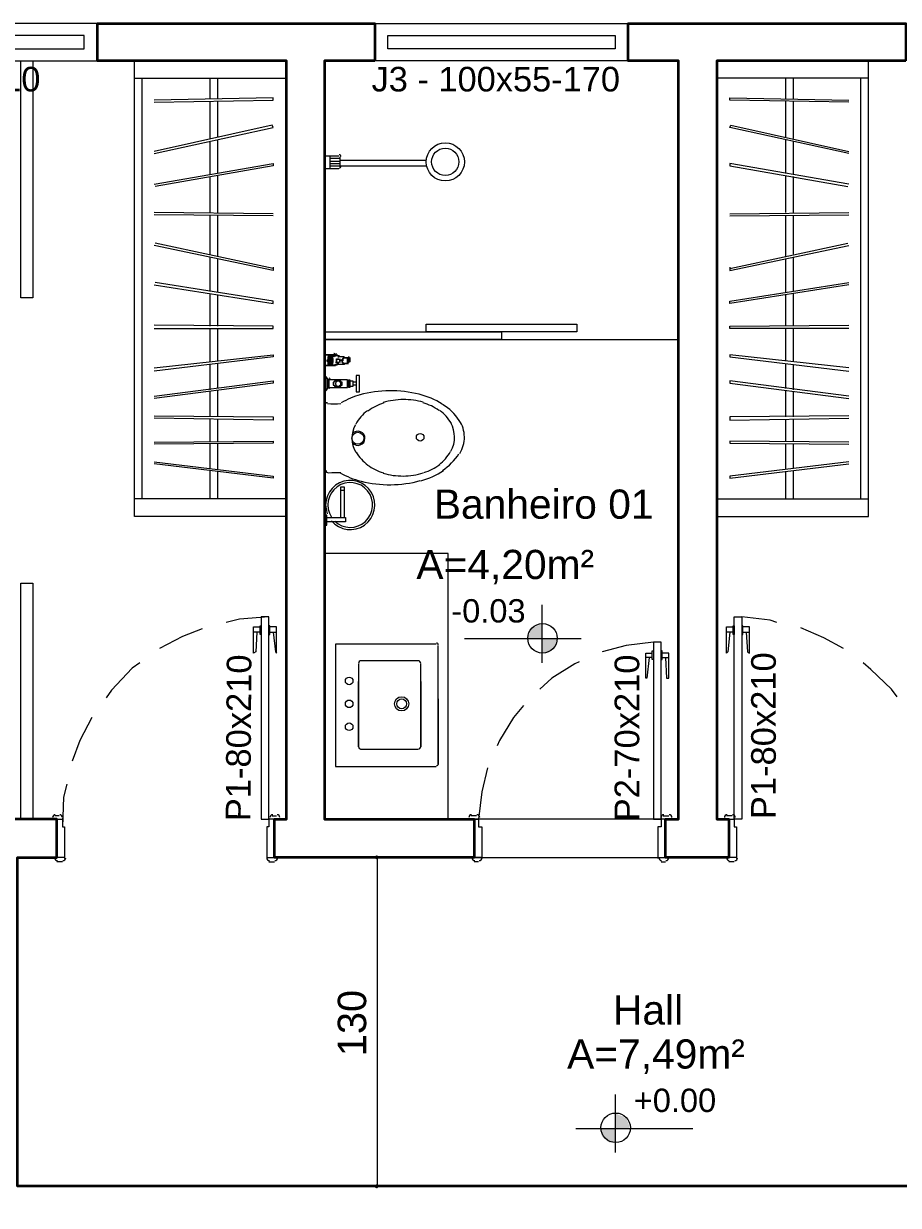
# Model space of a CAD drawing. Header units: millimetres. Extents: x 51.3 to 71.5, y 31.8 to 61.9.
# Drawn here: x 59.453 to 62.915, y 51.72 to 56.396 of the extents above; entities that cross this region are included whole.
import ezdxf

# ---------------------------------------------------------------- set-up
doc = ezdxf.new("R2010")
doc.units = ezdxf.units.MM
for name, color, linetype in [('PDF_0', 7, 'Continuous'), ('PDF_COTAS', 1, 'Continuous'), ('PDF_Parede Corte', 7, 'Continuous'), ('PDF_Texto', 7, 'Continuous')]:
    doc.layers.add(name, color=color, linetype=linetype)
for name, color, linetype, true_color in [('PDF_Janelas', 7, 'Continuous', 0xffbf7f), ('PDF_Layout', 7, 'Continuous', 0x767676), ('PDF_PISO', 7, 'Continuous', 0xb9b9b9), ('PDF_Portas', 7, 'Continuous', 0xb85b5b)]:
    doc.layers.add(name, color=color, linetype=linetype, true_color=true_color)
doc.styles.add('PDF Arial', font='arial.ttf')

msp = doc.modelspace()

# ---------------------------------------------------------------- hatches: boundary and pattern name
at = {"layer": 'PDF_0', "transparency": 33554559}
for points in [[(60.8513, 53.1055), (60.8426, 53.1012), (60.8426, 53.0925), (60.8513, 53.0882), (60.8556, 53.0925), (60.8556, 53.1012)], [(60.8513, 51.7868), (60.8556, 51.7911), (60.8556, 51.7998), (60.8513, 51.8041), (60.8426, 51.7998), (60.8426, 51.7911)]]:
    msp.add_hatch(color=1, dxfattribs=at).paths.add_polyline_path(points)
at = {"layer": 'PDF_COTAS', "transparency": 33554559}
h = msp.add_hatch(color=256, dxfattribs=at)
h.paths.add_polyline_path([(61.5647, 53.9616), (61.5041, 53.9616), (61.5041, 53.9054), (61.5258, 53.9054), (61.5344, 53.9097), (61.556, 53.9313), (61.5603, 53.94), (61.5603, 53.9529)])
h.paths.add_polyline_path([(61.5041, 54.0178), (61.4955, 54.0178), (61.4696, 54.0048), (61.4566, 53.9919), (61.4523, 53.9789), (61.4479, 53.9702), (61.4479, 53.9616), (61.5041, 53.9616)])
h = msp.add_hatch(color=256, dxfattribs=at)
h.paths.add_polyline_path([(61.7938, 52.0246), (61.7376, 52.0246), (61.7376, 52.003), (61.7419, 51.9943), (61.7636, 51.9727), (61.7722, 51.9684), (61.7938, 51.9684)])
h.paths.add_polyline_path([(61.8025, 52.0808), (61.7938, 52.0808), (61.7938, 52.0246), (61.85, 52.0246), (61.85, 52.0333), (61.8457, 52.0462), (61.8371, 52.0635), (61.8284, 52.0679), (61.8241, 52.0722), (61.8111, 52.0765)])

# ---------------------------------------------------------------- linework, layer by layer
at = {"layer": 'PDF_0', "color": 9, "lineweight": 5, "true_color": 0xc6c7ca}
for points in [[(60.4232, 54.0481), (60.3065, 54.0394), (60.2546, 54.0264)], [(62.4337, 54.0264), (62.4078, 54.0351), (62.2954, 54.0481)], [(60.1595, 54.0005), (60.0817, 53.9702), (59.9909, 53.9227)], [(62.6975, 53.9227), (62.6196, 53.9659), (62.5288, 54.0048)], [(61.9451, 53.9486), (61.8371, 53.9356), (61.7419, 53.9097)], [(61.6511, 53.8708), (61.6338, 53.8621), (61.5431, 53.8059), (61.4955, 53.7627)], [(59.9131, 53.8665), (59.8828, 53.8449), (59.8006, 53.7584), (59.779, 53.7281)], [(62.9093, 53.7324), (62.8877, 53.7627), (62.8055, 53.8405), (62.7753, 53.8665)], [(61.4306, 53.6978), (61.3917, 53.6503), (61.3355, 53.5595), (61.3269, 53.5379)], [(59.7228, 53.6503), (59.6753, 53.5595), (59.645, 53.4773)], [(61.288, 53.4514), (61.2663, 53.3563), (61.2534, 53.2482)], [(59.6234, 53.3865), (59.6104, 53.3347), (59.6061, 53.2179)]]:
    msp.add_lwpolyline(points, dxfattribs=at)
at = {"layer": 'PDF_0', "color": 252, "lineweight": 5, "true_color": 0x929498}
for points in [[(60.3757, 53.9875), (60.3714, 53.9097), (60.3627, 53.9054), (60.3627, 54.0091), (60.3887, 54.0091)], [(60.4405, 53.9875), (60.4492, 53.9097), (60.4535, 53.9054), (60.4535, 54.0091), (60.4276, 54.0091)], [(62.2478, 53.9875), (62.2392, 53.9097), (62.2348, 53.9054), (62.2348, 54.0091), (62.2608, 54.0091)], [(62.3127, 53.9875), (62.317, 53.9097), (62.3256, 53.9054), (62.3256, 54.0091), (62.2997, 54.0091)], [(60.3887, 53.9875), (60.3627, 53.9875)], [(60.4276, 53.9875), (60.4535, 53.9875)], [(62.2608, 53.9875), (62.2348, 53.9875)], [(62.2997, 53.9875), (62.3256, 53.9875)], [(61.9279, 53.8881), (61.9192, 53.8059), (61.9149, 53.8059), (61.9149, 53.9054), (61.9408, 53.9054)], [(61.9408, 53.8881), (61.9149, 53.8881)], [(61.9927, 53.8881), (61.997, 53.8059), (62.0057, 53.8059), (62.0057, 53.9054), (61.9797, 53.9054)], [(61.9797, 53.8881), (62.0057, 53.8881)]]:
    msp.add_lwpolyline(points, dxfattribs=at)
for points in [[(60.3887, 54.0135), (60.393, 54.0135), (60.393, 53.9789), (60.3887, 53.9789)], [(60.4276, 54.0135), (60.4232, 54.0135), (60.4232, 53.9789), (60.4276, 53.9789)], [(62.2608, 54.0135), (62.2651, 54.0135), (62.2651, 53.9789), (62.2608, 53.9789)], [(62.2997, 54.0135), (62.2954, 54.0135), (62.2954, 53.9789), (62.2997, 53.9789)], [(61.9408, 53.914), (61.9451, 53.914), (61.9451, 53.8794), (61.9408, 53.8794)], [(61.9797, 53.914), (61.9754, 53.914), (61.9754, 53.8794), (61.9797, 53.8794)]]:
    msp.add_lwpolyline(points, close=True, dxfattribs=at)
at = {"layer": 'PDF_COTAS', "lineweight": 5}
for points in [[(61.5041, 54.0956), (61.5041, 53.8665)], [(61.6598, 53.9616), (61.1972, 53.9616)], [(60.5313, 53.0969), (60.9248, 53.0969)], [(60.8513, 53.0969), (60.8513, 51.7955)], [(61.7938, 52.1586), (61.7938, 51.9295)], [(61.6382, 52.0246), (62.1008, 52.0246)], [(60.5313, 51.7955), (60.9248, 51.7955)]]:
    msp.add_lwpolyline(points, dxfattribs=at)
for centre in [(61.5063, 53.9637), (61.796, 52.0268)]:
    msp.add_circle(centre, 0.0584, dxfattribs=at)
at = {"layer": 'PDF_Janelas', "lineweight": 5}
for points in [[(58.9921, 56.2488), (59.7444, 56.2488), (59.7444, 56.3958), (58.2441, 56.3958), (58.2441, 56.2488)], [(61.3442, 56.2488), (60.8426, 56.2488), (60.8426, 56.3958), (61.8457, 56.3958), (61.8457, 56.2488)], [(58.9921, 56.2963), (59.6926, 56.2963), (59.6926, 56.3482), (58.296, 56.3482), (58.296, 56.2963)], [(61.3442, 56.2963), (60.8945, 56.2963), (60.8945, 56.3482), (61.7938, 56.3482), (61.7938, 56.2963)]]:
    msp.add_lwpolyline(points, close=True, dxfattribs=at)
at = {"layer": 'PDF_Layout', "lineweight": 5}
for points in [[(59.4893, 55.3106), (59.4418, 55.3106), (59.4418, 56.2488), (59.4893, 56.2488)], [(60.6437, 56.2488), (60.6437, 55.1463), (62.0446, 55.1463), (62.0446, 56.2488)], [(61.3442, 55.1463), (60.6437, 55.1463), (60.6437, 55.1765), (61.3442, 55.1765)], [(61.6425, 55.1765), (61.0458, 55.1765), (61.0458, 55.2068), (61.6425, 55.2068)], [(60.6437, 55.0857), (60.6783, 55.0857), (60.6827, 55.0857)], [(60.687, 55.0425), (60.6437, 55.0425)], [(60.7, 55.0684), (60.6913, 55.0684)], [(60.6913, 55.0555), (60.7, 55.0555)], [(60.7389, 55.0511), (60.7345, 55.0511), (60.7302, 55.0511), (60.7259, 55.0511), (60.7216, 55.0511), (60.7172, 55.0511), (60.7172, 55.0555), (60.7129, 55.0555), (60.7129, 55.0598), (60.7129, 55.0641), (60.7129, 55.0684), (60.7172, 55.0684), (60.7172, 55.0728), (60.7216, 55.0728), (60.7259, 55.0728), (60.7345, 55.0728), (60.7389, 55.0728), (60.7345, 55.0728), (60.7302, 55.0728), (60.7259, 55.0728), (60.7216, 55.0728), (60.7172, 55.0728), (60.7172, 55.0684), (60.7129, 55.0684), (60.7129, 55.0641), (60.7129, 55.0598), (60.7129, 55.0555), (60.7172, 55.0555), (60.7172, 55.0511), (60.7216, 55.0511), (60.7259, 55.0511), (60.7302, 55.0511), (60.7345, 55.0511)], [(60.6437, 54.943), (60.6481, 54.943), (60.6481, 54.9993), (60.6437, 54.9993)], [(60.6481, 54.943), (60.6567, 54.9517), (60.6567, 54.9906), (60.6481, 54.9993)], [(60.6567, 54.9906), (60.6567, 54.9517)], [(60.7691, 55.0036), (60.7691, 54.9387), (60.7821, 54.9387), (60.7821, 55.0036)], [(60.661, 54.9863), (60.661, 54.956), (60.7345, 54.956), (60.7345, 54.9863)], [(60.6827, 54.9776), (60.6783, 54.9776), (60.6783, 54.9733), (60.6783, 54.969), (60.6783, 54.9647), (60.6827, 54.9647), (60.6827, 54.9603), (60.687, 54.9603), (60.6913, 54.9603), (60.6956, 54.9603), (60.7, 54.9603), (60.7043, 54.9603), (60.7086, 54.9603), (60.7086, 54.9647), (60.7129, 54.9647), (60.7129, 54.969), (60.7129, 54.9733), (60.7129, 54.9776), (60.7086, 54.9776), (60.7086, 54.982), (60.7043, 54.982), (60.7, 54.982), (60.6956, 54.982), (60.6913, 54.982), (60.687, 54.982), (60.6827, 54.982)], [(60.7432, 54.956), (60.7389, 54.956), (60.7389, 54.9863), (60.7432, 54.9863)], [(60.6437, 54.4112), (60.6524, 54.4112), (60.6524, 54.4502), (60.6437, 54.4502)], [(60.6524, 54.4242), (60.6524, 54.4415), (60.7259, 54.4415), (60.7259, 54.4242)], [(59.4893, 53.2482), (59.4418, 53.2482), (59.4418, 54.1821), (59.4893, 54.1821)]]:
    msp.add_lwpolyline(points, close=True, dxfattribs=at)
for points in [[(60.4881, 54.4458), (59.8914, 54.4458), (59.8914, 56.2488), (60.4924, 56.2488), (60.4924, 54.4458)], [(62.2002, 54.4458), (62.7969, 54.4458), (62.7969, 56.2488), (62.1959, 56.2488), (62.1959, 54.4458)], [(59.8914, 56.1796), (60.4881, 56.1796)], [(59.9217, 54.515), (59.9217, 56.1796)], [(60.1898, 56.1796), (60.1898, 56.0974)], [(60.22, 56.1796), (60.22, 56.0974)], [(62.7969, 56.1796), (62.2002, 56.1796)], [(62.4683, 56.1796), (62.4683, 56.0974)], [(62.4986, 56.1796), (62.4986, 56.0974)], [(62.7666, 54.515), (62.7666, 56.1796)], [(59.9693, 56.0845), (60.4405, 56.0931), (60.4405, 56.1018), (59.9693, 56.0931)], [(60.1898, 56.0888), (60.1898, 55.9418)], [(60.22, 56.0888), (60.22, 55.9461)], [(62.7191, 56.0845), (62.2478, 56.0931), (62.2478, 56.1018), (62.7191, 56.0931)], [(62.4683, 56.0888), (62.4683, 55.9461)], [(62.4986, 56.0888), (62.4986, 55.9418)], [(59.9693, 55.8813), (60.4405, 55.985), (60.4362, 55.9937), (59.9693, 55.8899)], [(62.7191, 55.8813), (62.2478, 55.985), (62.2521, 55.9937), (62.7191, 55.8899)], [(60.1898, 55.9288), (60.1898, 55.7991)], [(60.22, 55.9375), (60.22, 55.8034)], [(62.4683, 55.9375), (62.4683, 55.8034)], [(62.4986, 55.9288), (62.4986, 55.7991)], [(59.9693, 55.7602), (60.4405, 55.8424), (60.4405, 55.8337), (59.9736, 55.7516)], [(60.7, 55.8207), (60.6437, 55.8207), (60.6437, 55.8726), (60.6654, 55.8726), (60.7, 55.8726)], [(60.6654, 55.8207), (60.6654, 55.8726)], [(60.6654, 55.864), (60.7043, 55.864)], [(60.6654, 55.851), (60.7043, 55.851)], [(60.6654, 55.8424), (60.7043, 55.8424)], [(60.6654, 55.8337), (60.7043, 55.8337), (61.0458, 55.8337)], [(60.7043, 55.8683), (60.7043, 55.8294)], [(60.7043, 55.8553), (61.0458, 55.8553)], [(62.7191, 55.7602), (62.2478, 55.8424), (62.2478, 55.8337), (62.7147, 55.7516)], [(60.1898, 55.7905), (60.1898, 55.6478)], [(60.22, 55.7948), (60.22, 55.6478)], [(62.4683, 55.7948), (62.4683, 55.6478)], [(62.4986, 55.7905), (62.4986, 55.6478)], [(60.4405, 55.6435), (59.9693, 55.6478)], [(62.2478, 55.6435), (62.7191, 55.6478)], [(60.4405, 55.6348), (59.9693, 55.6391)], [(60.1898, 55.6348), (60.1898, 55.4835)], [(60.22, 55.6348), (60.22, 55.4748)], [(62.2478, 55.6348), (62.7191, 55.6391)], [(62.4683, 55.6348), (62.4683, 55.4748)], [(62.4986, 55.6348), (62.4986, 55.4835)], [(60.4405, 55.4316), (60.4405, 55.4186), (59.9693, 55.5181)], [(60.4405, 55.4273), (59.9736, 55.5267)], [(62.2478, 55.4273), (62.7147, 55.5267)], [(62.2478, 55.4316), (62.2478, 55.4186), (62.7191, 55.5181)], [(60.1898, 55.4705), (60.1898, 55.3365)], [(60.22, 55.4662), (60.22, 55.3322)], [(62.4683, 55.4662), (62.4683, 55.3322)], [(62.4986, 55.4705), (62.4986, 55.3365)], [(59.9693, 55.3624), (60.4405, 55.2889), (60.4405, 55.2976), (59.9736, 55.3711)], [(62.7191, 55.3624), (62.2478, 55.2889), (62.2478, 55.2976), (62.7191, 55.3711)], [(60.1898, 55.3278), (60.1898, 55.1981)], [(60.22, 55.3235), (60.22, 55.1981)], [(62.4683, 55.3235), (62.4683, 55.1981)], [(62.4986, 55.3278), (62.4986, 55.1981)], [(59.9693, 55.1895), (60.4405, 55.1895), (60.4405, 55.1981), (59.9693, 55.2025)], [(60.1898, 55.1895), (60.1898, 55.0598)], [(60.22, 55.1895), (60.22, 55.0598)], [(62.7191, 55.1895), (62.2478, 55.1895), (62.2478, 55.1981), (62.7191, 55.2025)], [(62.4683, 55.1895), (62.4683, 55.0598)], [(62.4986, 55.1895), (62.4986, 55.0598)], [(59.9693, 55.0338), (60.4405, 55.0857), (60.4405, 55.0771), (59.9693, 55.0209)], [(60.6783, 55.0857), (60.6437, 55.0857), (60.6827, 55.0814)], [(62.7191, 55.0338), (62.2478, 55.0857), (62.2478, 55.0771), (62.7191, 55.0209)], [(60.1898, 55.0468), (60.1898, 54.9474)], [(60.22, 55.0511), (60.22, 54.9517)], [(60.6437, 55.0814), (60.6437, 55.0814)], [(60.6437, 55.0425), (60.6437, 55.0425)], [(60.6654, 55.0771), (60.661, 55.0771), (60.6567, 55.0771), (60.6567, 55.0728), (60.6567, 55.0684), (60.6567, 55.0641), (60.6524, 55.0641), (60.6524, 55.0598), (60.6567, 55.0598), (60.6567, 55.0555), (60.6567, 55.0511), (60.6567, 55.0468), (60.661, 55.0468), (60.6654, 55.0468)], [(60.6567, 55.0641), (60.6567, 55.0641)], [(60.6567, 55.0641), (60.6567, 55.0641)], [(60.661, 55.0641), (60.6567, 55.0641), (60.661, 55.0641)], [(60.6567, 55.0598), (60.6567, 55.0598)], [(60.6567, 55.0598), (60.6567, 55.0598)], [(60.6567, 55.0598), (60.6567, 55.0598)], [(60.661, 55.0598), (60.6567, 55.0598), (60.661, 55.0598)], [(60.661, 55.0468), (60.6654, 55.0468), (60.6654, 55.0511), (60.6654, 55.0555), (60.6654, 55.0598), (60.6654, 55.0641), (60.6654, 55.0684), (60.6654, 55.0728), (60.6654, 55.0771), (60.661, 55.0771)], [(60.661, 55.0684), (60.661, 55.0684)], [(60.661, 55.0684), (60.661, 55.0684)], [(60.661, 55.0684), (60.661, 55.0684)], [(60.661, 55.0684), (60.661, 55.0684)], [(60.661, 55.0684), (60.661, 55.0684)], [(60.661, 55.0684), (60.661, 55.0684)], [(60.661, 55.0684), (60.661, 55.0684)], [(60.661, 55.0684), (60.661, 55.0684)], [(60.661, 55.0641), (60.661, 55.0641)], [(60.661, 55.0641), (60.661, 55.0641)], [(60.661, 55.0641), (60.661, 55.0641)], [(60.661, 55.0641), (60.661, 55.0641)], [(60.661, 55.0641), (60.661, 55.0641)], [(60.661, 55.0641), (60.661, 55.0641)], [(60.661, 55.0641), (60.661, 55.0641)], [(60.661, 55.0641), (60.661, 55.0641)], [(60.661, 55.0641), (60.661, 55.0641)], [(60.661, 55.0641), (60.661, 55.0641)], [(60.661, 55.0641), (60.661, 55.0641)], [(60.661, 55.0641), (60.661, 55.0641)], [(60.661, 55.0641), (60.661, 55.0641)], [(60.661, 55.0641), (60.661, 55.0641)], [(60.661, 55.0641), (60.661, 55.0641)], [(60.661, 55.0641), (60.661, 55.0641)], [(60.661, 55.0598), (60.661, 55.0598)], [(60.661, 55.0598), (60.661, 55.0598)], [(60.661, 55.0598), (60.661, 55.0598)], [(60.661, 55.0598), (60.661, 55.0598)], [(60.661, 55.0598), (60.661, 55.0598)], [(60.661, 55.0598), (60.661, 55.0598)], [(60.661, 55.0598), (60.661, 55.0598)], [(60.661, 55.0598), (60.661, 55.0598)], [(60.661, 55.0598), (60.661, 55.0598)], [(60.661, 55.0598), (60.661, 55.0598)], [(60.661, 55.0598), (60.661, 55.0598)], [(60.661, 55.0598), (60.661, 55.0598)], [(60.661, 55.0598), (60.661, 55.0598)], [(60.661, 55.0598), (60.661, 55.0598)], [(60.661, 55.0598), (60.661, 55.0598)], [(60.661, 55.0511), (60.661, 55.0555), (60.6654, 55.0555)], [(60.661, 55.0555), (60.661, 55.0555)], [(60.661, 55.0555), (60.661, 55.0555)], [(60.661, 55.0555), (60.661, 55.0555)], [(60.661, 55.0555), (60.661, 55.0555)], [(60.661, 55.0555), (60.661, 55.0555)], [(60.661, 55.0555), (60.661, 55.0555)], [(60.661, 55.0555), (60.661, 55.0555)], [(60.661, 55.0555), (60.661, 55.0555)], [(60.6654, 55.0771), (60.6654, 55.0771)], [(60.6654, 55.0728), (60.6654, 55.0684), (60.6654, 55.0728)], [(60.6654, 55.0728), (60.6654, 55.0728)], [(60.6654, 55.0728), (60.6654, 55.0728)], [(60.6654, 55.0728), (60.6654, 55.0728)], [(60.6654, 55.0728), (60.6654, 55.0728)], [(60.6654, 55.0728), (60.6654, 55.0728)], [(60.6654, 55.0684), (60.6654, 55.0684)], [(60.6654, 55.0684), (60.6654, 55.0684)], [(60.6654, 55.0684), (60.6654, 55.0684)], [(60.6654, 55.0684), (60.6654, 55.0684)], [(60.6654, 55.0684), (60.6654, 55.0684)], [(60.6654, 55.0684), (60.6654, 55.0684)], [(60.6654, 55.0684), (60.6654, 55.0684)], [(60.6654, 55.0684), (60.6654, 55.0684)], [(60.6654, 55.0684), (60.6654, 55.0684)], [(60.6654, 55.0641), (60.6654, 55.0641)], [(60.6654, 55.0641), (60.6654, 55.0641)], [(60.6654, 55.0641), (60.6654, 55.0641)], [(60.6654, 55.0641), (60.6654, 55.0641)], [(60.6654, 55.0598), (60.6654, 55.0598)], [(60.6654, 55.0598), (60.6654, 55.0598)], [(60.6654, 55.0598), (60.6654, 55.0598)], [(60.6654, 55.0598), (60.6654, 55.0598)], [(60.6654, 55.0598), (60.6654, 55.0598)], [(60.6654, 55.0598), (60.6654, 55.0598)], [(60.6654, 55.0598), (60.6654, 55.0598)], [(60.6654, 55.0598), (60.6654, 55.0598)], [(60.6654, 55.0598), (60.6654, 55.0598)], [(60.6654, 55.0598), (60.6654, 55.0598)], [(60.6654, 55.0598), (60.6654, 55.0598)], [(60.6654, 55.0598), (60.6654, 55.0598)], [(60.6654, 55.0598), (60.6654, 55.0598)], [(60.6654, 55.0555), (60.6654, 55.0555)], [(60.6654, 55.0555), (60.6654, 55.0555)], [(60.6654, 55.0555), (60.6654, 55.0555)], [(60.6654, 55.0555), (60.6654, 55.0555)], [(60.6654, 55.0555), (60.6654, 55.0555)], [(60.6654, 55.0555), (60.6654, 55.0555)], [(60.6654, 55.0555), (60.6654, 55.0555)], [(60.6654, 55.0555), (60.6654, 55.0555)], [(60.6654, 55.0555), (60.6654, 55.0555)], [(60.6654, 55.0511), (60.6654, 55.0511)], [(60.6654, 55.0511), (60.6654, 55.0511)], [(60.6654, 55.0511), (60.6654, 55.0511)], [(60.6654, 55.0511), (60.6654, 55.0511)], [(60.6654, 55.0511), (60.6654, 55.0511)], [(60.6654, 55.0511), (60.6654, 55.0511)], [(60.6654, 55.0511), (60.6654, 55.0511)], [(60.6654, 55.0468), (60.6654, 55.0468)], [(60.6827, 55.0814), (60.6827, 55.0814)], [(60.6913, 55.0555), (60.687, 55.0555), (60.6913, 55.0555)], [(60.687, 55.0425), (60.687, 55.0425)], [(60.6913, 55.0684), (60.6913, 55.0684)], [(60.6913, 55.0684), (60.6913, 55.0684)], [(60.6913, 55.0684), (60.6913, 55.0684)], [(60.6913, 55.0684), (60.6913, 55.0684)], [(60.6913, 55.0684), (60.6913, 55.0684)], [(60.6913, 55.0684), (60.6913, 55.0684)], [(60.6913, 55.0684), (60.6913, 55.0684)], [(60.6913, 55.0684), (60.6913, 55.0684)], [(60.6913, 55.0598), (60.6913, 55.0598)], [(60.6913, 55.0598), (60.6913, 55.0598)], [(60.6913, 55.0555), (60.6913, 55.0555)], [(60.6913, 55.0555), (60.6913, 55.0555)], [(60.6913, 55.0555), (60.6913, 55.0555)], [(60.6913, 55.0555), (60.6913, 55.0555)], [(60.6913, 55.0555), (60.6913, 55.0555)], [(60.6913, 55.0555), (60.6913, 55.0555)], [(60.6913, 55.0555), (60.6913, 55.0555)], [(60.6913, 55.0555), (60.6913, 55.0555)], [(60.6913, 55.0468), (60.6913, 55.0468)], [(60.6913, 55.0425), (60.6913, 55.0425)], [(60.6913, 55.0425), (60.6913, 55.0425)], [(60.6956, 55.0771), (60.6956, 55.0771)], [(60.6956, 55.0771), (60.6956, 55.0771)], [(60.6956, 55.0771), (60.6956, 55.0771)], [(60.6956, 55.0468), (60.6956, 55.0468)], [(60.6956, 55.0468), (60.6956, 55.0468)], [(60.6956, 55.0468), (60.6956, 55.0468)], [(60.6956, 55.0468), (60.6956, 55.0468)], [(60.6956, 55.0468), (60.6956, 55.0468)], [(60.7, 55.0771), (60.7, 55.0771)], [(60.7, 55.0771), (60.7, 55.0771)], [(60.7, 55.0684), (60.7, 55.0684)], [(60.7, 55.0684), (60.7, 55.0684)], [(60.7, 55.0684), (60.7, 55.0684)], [(60.7, 55.0684), (60.7, 55.0684)], [(60.7, 55.0684), (60.7, 55.0684)], [(60.7, 55.0555), (60.7, 55.0555)], [(60.7, 55.0555), (60.7, 55.0555)], [(60.7216, 55.0771), (60.7216, 55.0728), (60.7259, 55.0728)], [(60.7345, 55.0555), (60.7345, 55.0598), (60.7389, 55.0598), (60.7389, 55.0641), (60.7345, 55.0684), (60.7345, 55.0641), (60.7345, 55.0598), (60.7345, 55.0555), (60.7345, 55.0598)], [(60.7389, 55.0728), (60.7389, 55.0728)], [(60.7389, 55.0728), (60.7389, 55.0728)], [(60.7389, 55.0728), (60.7389, 55.0728)], [(60.7389, 55.0728), (60.7389, 55.0728)], [(60.7389, 55.0511), (60.7389, 55.0511)], [(60.7389, 55.0511), (60.7389, 55.0511)], [(60.7389, 55.0511), (60.7389, 55.0511)], [(60.7389, 55.0511), (60.7389, 55.0511)], [(62.4683, 55.0511), (62.4683, 54.9517)], [(62.4986, 55.0468), (62.4986, 54.9474)], [(60.6481, 54.9993), (60.6481, 54.9993)], [(60.6567, 54.9906), (60.6567, 54.9906)], [(60.6567, 54.9517), (60.6567, 54.9906)], [(59.9693, 54.9214), (60.4405, 54.982), (60.4405, 54.9733), (59.9693, 54.9128)], [(60.22, 54.943), (60.22, 54.8393)], [(60.6437, 54.982), (60.6437, 54.9776), (60.6437, 54.9647), (60.6437, 54.9603)], [(60.6481, 54.943), (60.6481, 54.943)], [(60.6567, 54.9863), (60.6567, 54.9863)], [(60.6567, 54.956), (60.6567, 54.956)], [(60.6567, 54.9517), (60.6567, 54.9517)], [(60.661, 54.956), (60.661, 54.9603), (60.661, 54.982), (60.661, 54.9863)], [(60.661, 54.982), (60.661, 54.982)], [(60.661, 54.9603), (60.661, 54.9603)], [(60.7389, 54.982), (60.7345, 54.982)], [(60.7389, 54.9603), (60.7345, 54.9603)], [(60.7432, 54.956), (60.7432, 54.9863)], [(60.7432, 54.982), (60.7562, 54.982), (60.7562, 54.9603), (60.7518, 54.9603), (60.7432, 54.9603)], [(60.7518, 54.9603), (60.7518, 54.9603)], [(60.7691, 54.9776), (60.7562, 54.9776)], [(60.7691, 54.9647), (60.7562, 54.9647)], [(62.7191, 54.9214), (62.2478, 54.982), (62.2478, 54.9733), (62.7191, 54.9128)], [(62.4683, 54.943), (62.4683, 54.8393)], [(60.1898, 54.9387), (60.1898, 54.8393)], [(62.4986, 54.9387), (62.4986, 54.8393)], [(60.6437, 54.6274), (60.6437, 54.8825)], [(59.9693, 54.8436), (60.4405, 54.8393), (60.4405, 54.8263), (59.9693, 54.835)], [(60.1898, 54.8306), (60.1898, 54.7442)], [(60.22, 54.8306), (60.22, 54.7442)], [(62.7191, 54.8436), (62.2478, 54.8393), (62.2478, 54.8263), (62.7191, 54.835)], [(62.4683, 54.8306), (62.4683, 54.7442)], [(62.4986, 54.8306), (62.4986, 54.7442)], [(59.9693, 54.7398), (60.4405, 54.7442), (60.4405, 54.7355), (59.9693, 54.7312)], [(60.1898, 54.7312), (60.1898, 54.6361)], [(60.22, 54.7312), (60.22, 54.6317)], [(62.7191, 54.7398), (62.2478, 54.7442), (62.2478, 54.7355), (62.7191, 54.7312)], [(62.4683, 54.7312), (62.4683, 54.6317)], [(62.4986, 54.7312), (62.4986, 54.6361)], [(59.9693, 54.662), (60.4405, 54.6058), (60.4405, 54.5972), (59.9693, 54.6534)], [(60.1898, 54.6274), (60.1898, 54.515)], [(60.22, 54.6231), (60.22, 54.515)], [(62.7191, 54.662), (62.2478, 54.6058), (62.2478, 54.5972), (62.7191, 54.6534)], [(62.4683, 54.6231), (62.4683, 54.515)], [(62.4986, 54.6274), (62.4986, 54.515)], [(60.7086, 54.4415), (60.7086, 54.5626), (60.7216, 54.5626), (60.7216, 54.4415)], [(60.7086, 54.5496), (60.7216, 54.5496)], [(60.4881, 54.515), (59.8914, 54.515)], [(62.2002, 54.515), (62.7969, 54.515)], [(61.1323, 53.2482), (61.1323, 54.2988), (60.6437, 54.2988)], [(61.0848, 53.94), (60.687, 53.94), (60.687, 53.8535), (60.687, 53.4557)], [(61.0934, 53.7238), (61.0934, 53.4644), (61.0934, 53.8535), (61.0934, 53.9356)], [(61.0113, 53.8751), (60.7864, 53.8751)], [(60.7778, 53.8621), (60.7778, 53.8535), (60.7778, 53.5336), (60.7778, 53.793)], [(61.0242, 53.793), (61.0242, 53.5336), (61.0242, 53.8535), (61.0242, 53.8621)], [(60.687, 53.7151), (60.687, 53.4557), (61.0848, 53.4557)], [(60.7864, 53.5249), (61.0113, 53.5249)]]:
    msp.add_lwpolyline(points, dxfattribs=at)
for points in [[(60.6965, 55.0814, -0.009352), (60.6994, 55.0811, 0.009766), (60.6974, 55.0811, 0.106021), (60.6913, 55.0857), (60.6913, 55.0814), (60.6783, 55.0771)], [(60.6948, 55.083, 0.068828), (60.6903, 55.0849, 0.071405), (60.6848, 55.0857, -0.041483), (60.687, 55.0857), (60.6827, 55.0857)], [(60.6611, 55.061, 0.022972), (60.6615, 55.0581, 0.032384), (60.661, 55.0555), (60.661, 55.0598), (60.6654, 55.0598), (60.661, 55.0598), (60.6567, 55.0598), (60.6567, 55.0641), (60.661, 55.0641), (60.661, 55.0684), (60.661, 55.0728)], [(60.6611, 55.063, -0.025971), (60.6615, 55.0661, -0.03303), (60.661, 55.0684), (60.6654, 55.0684)], [(60.6654, 55.0598), (60.6654, 55.0641), (60.661, 55.0641), (60.6654, 55.0641, -0.00327), (60.6646, 55.0641, 0.004625), (60.6668, 55.0641)], [(60.6625, 55.0552, 0.04112), (60.664, 55.0529, 0.056742), (60.6651, 55.0519)], [(60.7345, 55.0658, 0.005653), (60.7345, 55.0742, -0.00563), (60.7345, 55.0658, -0.005657), (60.7344, 55.0574, 0.005634), (60.7345, 55.0661, -0.042691), (60.7343, 55.0569, 0.027532), (60.7345, 55.0728), (60.7302, 55.0728), (60.7259, 55.0728), (60.7216, 55.0728), (60.7216, 55.0771), (60.7172, 55.0771), (60.7129, 55.0771), (60.7086, 55.0771), (60.7043, 55.0771), (60.7, 55.0768, 0.009157), (60.6956, 55.0771), (60.7, 55.0771), (60.7, 55.0814), (60.6956, 55.0814), (60.6913, 55.0814), (60.687, 55.0814), (60.6827, 55.0814), (60.6783, 55.0814), (60.6783, 55.0771), (60.6697, 55.0771)], [(60.6913, 55.0425), (60.6913, 55.0468), (60.6697, 55.0425, 0.105956), (60.6719, 55.0425)], [(60.6934, 55.0474, -0.071018), (60.6892, 55.0468, 0.067091), (60.6934, 55.0474)], [(60.6907, 55.068, -0.092792), (60.6908, 55.0545, 0.064023), (60.6908, 55.0689, -0.064023), (60.6908, 55.0558, 0.087941), (60.6913, 55.0684), (60.7, 55.0684)], [(60.7345, 55.0511), (60.7302, 55.0511), (60.7259, 55.0511), (60.7216, 55.0468), (60.7172, 55.0468), (60.7129, 55.0468), (60.7086, 55.0468), (60.7043, 55.0468), (60.7, 55.0468), (60.6956, 55.0468, -0.034008), (60.6933, 55.0474, 0.022188), (60.6942, 55.0492)], [(60.7025, 55.0809, 0.02362), (60.6999, 55.081, 0.007433), (60.6982, 55.0812)], [(60.7338, 55.0705, -0.043097), (60.7345, 55.062, 0.045332), (60.7338, 55.0705)], [(60.7389, 55.0684), (60.7389, 55.0641), (60.7389, 55.0598), (60.7389, 55.0555, 0.095769), (60.7406, 55.0568, -0.096071), (60.7384, 55.0557)], [(60.7431, 55.0747, -0.006469), (60.7432, 55.0658, -0.00647), (60.7431, 55.0574, 0.005683), (60.7432, 55.0658, 0.005661), (60.7431, 55.0747, -0.006469), (60.7432, 55.0658, -0.00647), (60.743, 55.0569, 0.027485), (60.743, 55.0738, 0.112772), (60.7389, 55.0768)], [(60.687, 54.9776), (60.6956, 54.982, -0.083593), (60.7, 54.982), (60.7043, 54.9776)], [(60.7043, 54.9647), (60.7, 54.9603, -0.083593), (60.6956, 54.9603), (60.687, 54.9647)], [(60.6955, 54.9817, 0.156447), (60.6895, 54.978, 0.083578), (60.6877, 54.9749)], [(60.7001, 54.9606, 0.156454), (60.7061, 54.9643, 0.083578), (60.7079, 54.9674)], [(61.1092, 54.8906, 0.077115), (61.0182, 54.9291, 0.064155), (60.9004, 54.943, 0.064179), (60.7838, 54.9267)], [(61.0343, 54.8974, 0.073331), (60.955, 54.9084, 0.073331), (60.8758, 54.8961)], [(61.1784, 54.6952, 0.145936), (61.1972, 54.7606, 0.145936), (61.177, 54.8255, 0.107163), (61.1109, 54.8888)], [(60.7055, 54.6186, 0.069476), (60.7881, 54.5852, 0.064155), (60.9059, 54.5712, 0.064179), (61.0225, 54.5875)], [(60.8758, 54.6169, 0.073331), (60.9551, 54.6058, 0.073331), (61.0343, 54.6181)]]:
    msp.add_lwpolyline(points, format="xyb", dxfattribs=at)
for points in [[(60.6837, 55.0898, 0.033851), (60.6805, 55.09, -0.033893)], [(60.7038, 55.0545, 0.064023), (60.7038, 55.0689, -0.063617)], [(60.7386, 55.0569, 0.027532), (60.7387, 55.0738, -0.027532)], [(60.687, 54.969), (60.687, 54.9733, 0.156474)], [(60.7086, 54.9711, 0.999999), (60.687, 54.9711, 0.999999)], [(60.7086, 54.9733), (60.7086, 54.969, 0.156474)]]:
    msp.add_lwpolyline(points, format="xyb", close=True, dxfattribs=at)
for centre, radius in [((61.1215, 55.8488), 0.0757), ((61.1215, 55.8488), 0.054), ((60.7756, 54.755), 0.0238), ((61.0221, 54.7593), 0.0151), ((60.741, 53.7951), 0.0151), ((60.9486, 53.7043), 0.0281), ((60.741, 53.7043), 0.0151), ((60.9486, 53.7043), 0.0195), ((60.741, 53.6135), 0.0151)]:
    msp.add_circle(centre, radius, dxfattribs=at)
for centre, radius, start, end in [((60.7021, 55.8705), 0.00649, 359.9999, 90.0001), ((60.7021, 55.8315), 0.00649, 269.9999, 0.0001), ((62.6702, 55.0638), 2.0265, 179.3719, 180.5395), ((60.6848, 55.0663), 0.0238, 74.3106, 80.4418), ((60.7281, 55.023), 0.0713, 120.0202, 122.6347), ((60.6714, 55.0645), 0.00986, 143.6666, 153.3825), ((60.6632, 55.1008), 0.0367, 269.1803, 271.4337), ((60.6685, 55.0669), 0.00606, 122.7874, 136.2256), ((60.6822, 55.0622), 0.0168, 172.109, 175.4815), ((60.6827, 55.0619), 0.0173, 184.5082, 187.8159), ((60.6763, 55.0632), 0.0109, 163.9989, 168.511), ((60.677, 55.0609), 0.0115, 191.3218, 195.6546), ((60.6676, 55.0553), 0.00422, 245.4839, 262.6156), ((60.6675, 55.0686), 0.00411, 94.892, 112.3259), ((60.6708, 55.0651), 0.00499, 151.1261, 158.7091), ((60.6713, 55.059), 0.00552, 200.6863, 207.7815), ((60.6675, 55.0743), 0.00281, 90.3357, 101.2483), ((60.6676, 55.0496), 0.00282, 259.3912, 270.2742), ((60.6675, 55.0677), 0.000732, 73.8317, 101.2128), ((60.6676, 55.0562), 0.000732, 253.8317, 281.2128), ((60.6675, 55.0688), 0.00398, 78.1367, 86.0955), ((60.6676, 55.0551), 0.00397, 274.5367, 282.4892), ((60.667, 55.0669), 0.00165, 40.9907, 52.3697), ((60.6365, 55.0618), 0.0332, 346.5029, 14.1342), ((60.6718, 55.0749), 0.00649, 90.5814, 114.4007), ((60.6406, 55.0618), 0.0334, 347.3985, 13.507), ((60.6795, 55.0634), 0.0148, 77.5527, 88.6594), ((60.6891, 55.0619), 0.0151, 284.8051, 289.2981), ((60.6891, 55.101), 0.0542, 276.3175, 277.534), ((60.6589, 55.0619), 0.0411, 348.7831, 353.3743), ((60.6972, 56.1634), 1.0993, 270.4695, 271.1288), ((60.7367, 55.0663), 0.00649, 52.2507, 78.0574), ((60.5849, 55.0655), 0.154, 356.7813, 3.0896), ((60.3695, 55.0663), 0.3694, 359.928, 1.2253), ((60.3695, 55.0663), 0.3694, 359.928, 1.2253), ((60.3692, 55.0663), 0.3696, 358.6323, 359.9288), ((60.3694, 55.0663), 0.3695, 358.6265, 359.929), ((60.6589, 54.9884), 0.00649, 0.0002, 60.0396), ((60.6589, 54.9582), 0.00649, 299.965, 0), ((60.6978, 54.9711), 0.0108, 200.4455, 219.5558), ((60.6978, 54.9711), 0.0108, 222.1764, 257.7446), ((60.6978, 54.9711), 0.0108, 42.1764, 77.7446), ((60.6978, 54.9711), 0.0108, 20.4455, 39.5558), ((60.7021, 54.9755), 0.0108, 318.1383, 322.4045), ((60.754, 54.9495), 0.0108, 80.727, 100.5687), ((60.8707, 54.6166), 0.3221, 105.3039, 120.119), ((60.6546, 54.8847), 0.0108, 83.3145, 180.4665), ((60.6805, 55.1095), 0.2183, 263.3148, 277.24), ((60.9096, 54.7334), 0.1621, 126.5131, 151.2323), ((60.9399, 54.6944), 0.2097, 107.243, 126.5131), ((60.9745, 54.6944), 0.2097, 54.4208, 73.6908), ((61.0048, 54.7334), 0.1621, 29.7015, 54.4208), ((60.8578, 54.755), 0.1059, 149.3866, 211.5473), ((61.048, 54.7593), 0.1103, 330.2655, 30.6684), ((60.7756, 54.755), 0.0281, 220.633, 138.1915), ((60.9096, 54.7809), 0.1621, 209.7015, 234.4208), ((61.0004, 54.7809), 0.1621, 306.5131, 331.2323), ((60.9918, 54.8112), 0.2183, 302.937, 327.4035), ((60.6589, 54.6296), 0.0108, 180.4671, 277.6243), ((60.6891, 54.4004), 0.2183, 84.8803, 97.6246), ((60.9356, 54.8198), 0.2097, 234.4208, 253.6908), ((60.9399, 54.8976), 0.3221, 285.304, 302.937), ((60.9745, 54.8198), 0.2097, 287.243, 306.5131), ((60.7453, 54.4912), 0.0973, 220.1937, 201.0449), ((60.7454, 54.4912), 0.0886, 225.9495, 212.5635), ((61.0869, 53.9378), 0.00649, 359.9999, 90.0001), ((60.7886, 53.8643), 0.0108, 90.0001, 179.9999), ((61.0134, 53.8643), 0.0108, 0.0001, 89.9999), ((60.7886, 53.5357), 0.0108, 180.0001, 269.9999), ((61.0134, 53.5357), 0.0108, 270.0001, 359.9999), ((61.0869, 53.4665), 0.00649, 269.9999, 0.0001)]:
    msp.add_arc(centre, radius, start, end, dxfattribs=at)
for points in [[(60.6631, 55.0771), (60.6595, 55.0771), (60.6567, 55.0703), (60.6567, 55.0619)], [(60.6627, 55.077), (60.6593, 55.0765), (60.6567, 55.0699), (60.6567, 55.0619)], [(60.6567, 55.0619), (60.6568, 55.0536), (60.6597, 55.0468), (60.6633, 55.0468)], [(60.6567, 55.0619), (60.6568, 55.0539), (60.6595, 55.0473), (60.6629, 55.0468)], [(60.6678, 55.0727), (60.6643, 55.073), (60.6614, 55.0687), (60.6611, 55.063)], [(60.6675, 55.0728), (60.6641, 55.0728), (60.6613, 55.0685), (60.6611, 55.0629)], [(60.6611, 55.0611), (60.6613, 55.0554), (60.6642, 55.0511), (60.6676, 55.0511)], [(60.6611, 55.061), (60.6614, 55.0552), (60.6644, 55.0509), (60.6679, 55.0511)], [(60.6687, 55.0699), (60.6674, 55.0747), (60.665, 55.0775), (60.6626, 55.077)], [(60.6628, 55.0469), (60.6652, 55.0464), (60.6675, 55.0492), (60.6688, 55.0541)], [(60.6675, 55.0684), (60.6666, 55.0685), (60.6658, 55.0669), (60.6655, 55.0644)], [(60.6675, 55.0684), (60.6666, 55.0685), (60.6658, 55.0668), (60.6655, 55.0642)], [(60.6655, 55.0598), (60.6658, 55.0573), (60.6666, 55.0555), (60.6675, 55.0555)], [(60.6655, 55.0597), (60.6658, 55.0572), (60.6666, 55.0555), (60.6675, 55.0555)], [(60.667, 55.0683), (60.6669, 55.0682), (60.6668, 55.0681), (60.6667, 55.068)], [(60.6667, 55.056), (60.6668, 55.0559), (60.6669, 55.0557), (60.667, 55.0557)], [(60.6731, 55.0696), (60.6719, 55.0742), (60.6697, 55.0771), (60.6674, 55.0771)], [(60.674, 55.062), (60.674, 55.0703), (60.671, 55.0771), (60.6674, 55.0771)], [(60.6695, 55.0642), (60.6692, 55.0667), (60.6684, 55.0684), (60.6675, 55.0684)], [(60.6696, 55.064), (60.6693, 55.0666), (60.6684, 55.0684), (60.6675, 55.0684)], [(60.6675, 55.0555), (60.6684, 55.0554), (60.6693, 55.0571), (60.6696, 55.0597)], [(60.6675, 55.0555), (60.6684, 55.0554), (60.6692, 55.057), (60.6695, 55.0595)], [(60.6676, 55.0468), (60.6712, 55.0468), (60.6741, 55.0536), (60.674, 55.062)], [(60.6676, 55.0468), (60.6699, 55.0468), (60.6721, 55.0498), (60.6732, 55.0545)], [(60.668, 55.0556), (60.6681, 55.0557), (60.6682, 55.0558), (60.6683, 55.0559)], [(60.6783, 55.062), (60.6783, 55.0703), (60.6753, 55.0771), (60.6718, 55.0771)], [(60.6719, 55.0468), (60.6755, 55.0468), (60.6784, 55.0536), (60.6783, 55.062)], [(60.682, 55.0822), (60.6808, 55.0825), (60.6797, 55.0827), (60.6787, 55.0827)], [(60.6842, 55.0805), (60.6829, 55.0808), (60.6817, 55.081), (60.6807, 55.081)], [(60.6959, 55.0548), (60.6961, 55.0517), (60.6965, 55.0493), (60.6969, 55.048)], [(60.6969, 55.048), (60.697, 55.0476), (60.6972, 55.0474), (60.6973, 55.0472)], [(60.6983, 55.0472), (60.6987, 55.0479), (60.6991, 55.0496), (60.6994, 55.0519)], [(60.6984, 55.0473), (60.699, 55.0484), (60.6995, 55.0512), (60.6997, 55.0551)]]:
    msp.add_open_spline(points, degree=3, dxfattribs=at)
at = {"layer": 'PDF_Parede Corte', "lineweight": 35}
msp.add_lwpolyline([(59.2818, 51.6441), (59.4288, 51.6441), (63.1558, 51.6441), (63.1558, 51.7955), (59.4288, 51.7955), (59.4288, 53.0969), (59.5845, 53.0969), (59.5845, 53.2482), (57.4918, 53.2482), (57.4918, 56.2488), (58.2441, 56.2488), (58.2441, 56.3958), (56.7784, 56.3958), (56.7784, 56.2488), (57.3448, 56.2488), (57.3448, 53.0969), (59.2818, 53.0969), (59.2818, 51.7955), (59.2299, 51.7955), (59.2299, 51.6441), (59.4288, 51.6441)], dxfattribs=at)
for points in [[(60.8426, 56.2488), (60.6437, 56.2488), (60.6437, 53.2482), (61.2361, 53.2482), (61.2361, 53.0969), (60.4449, 53.0969), (60.4449, 53.2482), (60.4924, 53.2482), (60.4924, 56.2488), (59.7444, 56.2488), (59.7444, 56.3958), (60.8426, 56.3958)], [(62.9439, 56.2488), (62.1959, 56.2488), (62.1959, 53.2482), (62.2435, 53.2482), (62.2435, 53.0969), (61.9927, 53.0969), (61.9927, 53.2482), (62.0446, 53.2482), (62.0446, 56.2488), (61.8457, 56.2488), (61.8457, 56.3958), (62.9439, 56.3958)]]:
    msp.add_lwpolyline(points, close=True, dxfattribs=at)
at = {"layer": 'PDF_PISO', "lineweight": 5}
msp.add_lwpolyline([(61.2361, 53.2482), (61.2361, 53.0969), (61.9927, 53.0969), (61.9927, 53.2482)], close=True, dxfattribs=at)
at = {"layer": 'PDF_Portas', "lineweight": 5}
for points in [[(60.393, 54.0481), (60.393, 53.2482), (60.4232, 53.2482), (60.4232, 54.0481)], [(62.2954, 54.0481), (62.2954, 53.2482), (62.2651, 53.2482), (62.2651, 54.0481)], [(61.9451, 53.9486), (61.9451, 53.2482), (61.9754, 53.2482), (61.9754, 53.9486)]]:
    msp.add_lwpolyline(points, close=True, dxfattribs=at)
for points in [[(59.5931, 53.2612), (59.5758, 53.2612)], [(60.4362, 53.2612), (60.4535, 53.2612)], [(61.2447, 53.2612), (61.2231, 53.2612)], [(61.9841, 53.2612), (62.0057, 53.2612)], [(62.2564, 53.2612), (62.2348, 53.2612)], [(59.5628, 53.2525), (59.5628, 53.2482)], [(59.5845, 53.2482), (59.6061, 53.2482)], [(59.6061, 53.2525), (59.6061, 53.2179), (59.6147, 53.2179), (59.6147, 53.0925)], [(60.4232, 53.2525), (60.4232, 53.2179), (60.4146, 53.2179), (60.4146, 53.0925)], [(60.4449, 53.2482), (60.4232, 53.2482)], [(60.4622, 53.2525), (60.4622, 53.2482)], [(61.2145, 53.2525), (61.2145, 53.2482)], [(61.2361, 53.2482), (61.2534, 53.2482)], [(61.2534, 53.2525), (61.2534, 53.2179), (61.2663, 53.2179), (61.2663, 53.0925)], [(61.9754, 53.2525), (61.9754, 53.2179), (61.9624, 53.2179), (61.9624, 53.0925)], [(61.9927, 53.2482), (61.9754, 53.2482)], [(62.0143, 53.2525), (62.0143, 53.2482)], [(62.2262, 53.2525), (62.2262, 53.2482)], [(62.2435, 53.2482), (62.2651, 53.2482)], [(62.2651, 53.2525), (62.2651, 53.2179), (62.2737, 53.2179), (62.2737, 53.0925)], [(59.5758, 53.0925), (59.5758, 53.0969)], [(59.6147, 53.0969), (59.5845, 53.0969)], [(59.6061, 53.0796), (59.5845, 53.0796)], [(60.4146, 53.0969), (60.4449, 53.0969)], [(60.4232, 53.0796), (60.4449, 53.0796)], [(60.4535, 53.0925), (60.4535, 53.0969)], [(61.2231, 53.0925), (61.2231, 53.0969)], [(61.2663, 53.0969), (61.2361, 53.0969)], [(61.2534, 53.0796), (61.2361, 53.0796)], [(61.9624, 53.0969), (61.9927, 53.0969)], [(61.9754, 53.0796), (61.9927, 53.0796)], [(62.0057, 53.0925), (62.0057, 53.0969)], [(62.2348, 53.0925), (62.2348, 53.0969)], [(62.2737, 53.0969), (62.2435, 53.0969)], [(62.2651, 53.0796), (62.2435, 53.0796)]]:
    msp.add_lwpolyline(points, dxfattribs=at)
for centre, start, end in [((59.578, 53.2547), 89.9974, 180.0026), ((59.5953, 53.2547), 359.9974, 90.0026), ((60.4384, 53.2547), 89.9992, 180.0008), ((60.4557, 53.2547), 359.9992, 90.0008), ((61.2253, 53.2547), 89.9992, 180.0008), ((61.2469, 53.2547), 359.9992, 90.0008), ((61.9862, 53.2547), 89.9992, 180.0008), ((62.0078, 53.2547), 359.9992, 90.0008), ((62.237, 53.2547), 89.9992, 180.0008), ((62.2586, 53.2547), 359.9992, 90.0008), ((59.5866, 53.0947), 179.9974, 270.0026), ((59.6082, 53.0947), 269.9974, 0.0026), ((60.4254, 53.0947), 179.9992, 270.0008), ((60.447, 53.0947), 269.9992, 0.0008), ((61.2382, 53.0947), 179.9992, 270.0008), ((61.2555, 53.0947), 269.9992, 0.0008), ((61.9776, 53.0947), 179.9992, 270.0008), ((61.9949, 53.0947), 269.9992, 0.0008), ((62.2456, 53.0947), 179.9992, 270.0008), ((62.2673, 53.0947), 269.9992, 0.0008)]:
    msp.add_arc(centre, 0.0108, start, end, dxfattribs=at)

# ---------------------------------------------------------------- texts
at = {"layer": 'PDF_Texto', "attachment_point": 7, "style": 'PDF Arial'}
for s, insert, char_height in [('J2 - 150x100-110', (58.4603, 56.1261), 0.0974), ('J3 - 100x55-170', (60.8297, 56.126), 0.0974), ('Banheiro 01', (61.0761, 54.4352), 0.115437), ('A=4,20m²', (61.0069, 54.1766), 0.11544), ('-0.03', (61.1453, 54.0248), 0.09235), ('Hall', (61.7852, 52.4335), 0.11544), ('A=7,49m²', (61.6036, 52.2396), 0.11544), ('+0.00', (61.8673, 52.0879), 0.09235)]:
    msp.add_mtext(s, dxfattribs=dict(at, insert=insert, char_height=char_height))
for s, insert, char_height, rotation in [('P1-80x210', (60.3514, 53.2395), 0.09767, 89.6264), ('P2-70x210', (61.8906, 53.2395), 0.09767, 90), ('P1-80x210', (62.4311, 53.2482), 0.09767, 90), ('130', (60.81, 52.31), 0.11253, 90)]:
    msp.add_mtext(s, dxfattribs=dict(at, insert=insert, char_height=char_height, rotation=rotation))

doc.saveas('drawing.dxf')
